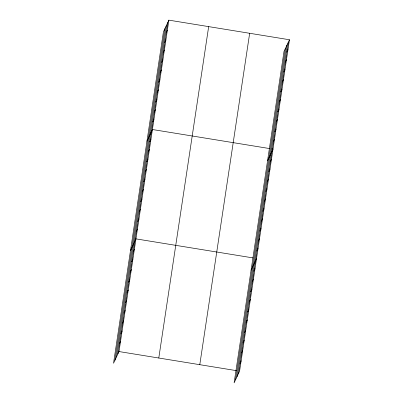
<?xml version="1.0" encoding="UTF-8"?>
<svg xmlns="http://www.w3.org/2000/svg" width="403" height="403" viewBox="0 0 403 403"><rect width="100%" height="100%" fill="white"/><g stroke="black" fill="none" stroke-linecap="round" stroke-linejoin="round"><path stroke-width="0.6" d="M114.971 360.186L164.852 28.784M116.442 357.028L166.323 25.626M117.867 353.965L167.749 22.563M168.877 20.15L163.422 31.842L113.54 363.244L118.996 351.552L168.877 20.15L289.46 39.756L239.578 371.158L234.123 382.85L284.004 51.448L289.46 39.756M158.787 358.02L208.668 26.618M199.787 364.685L249.664 33.283M235.554 379.787L285.435 48.385M237.024 376.634L286.906 45.232M238.45 373.571L288.331 42.169M166.253 32.507L167.381 30.094M164.756 42.451L165.885 40.033M163.26 52.39L164.389 49.977M161.764 62.334L162.888 59.916M160.268 72.273L161.391 69.86M158.772 82.217L159.895 79.804M157.276 92.161L158.399 89.743M155.78 102.1L156.903 99.687M154.284 112.044L155.407 109.626M152.787 121.983L153.911 119.57M146.964 141.206L152.415 129.514L269.486 148.546M149.795 141.871L150.918 139.453M148.294 151.81L149.422 149.397M146.798 161.754L147.926 159.341M145.302 171.698L146.43 169.28M143.806 181.637L144.934 179.224M142.309 191.581L143.438 189.163M140.813 201.52L141.942 199.107M139.317 211.464L140.446 209.051M137.821 221.408L138.949 218.99M136.325 231.347L137.453 228.934M130.501 250.57L135.952 238.873L253.024 257.91M133.287 251.532L134.411 249.119M131.746 261.779L132.869 259.361M130.204 272.02L131.328 269.607M128.663 282.261L129.786 279.848M127.121 292.507L128.245 290.089M125.58 302.749L126.703 300.336M124.038 312.995L125.162 310.577M122.497 323.236L123.62 320.823M120.95 333.477L122.079 331.065M119.409 343.724L120.537 341.311M286.835 52.113L287.964 49.695M285.339 62.052L286.468 59.639M283.843 71.996L284.966 69.578M282.347 81.935L283.47 79.522M280.851 91.879L281.974 89.466M279.355 101.823L280.478 99.405M277.858 111.762L278.982 109.349M276.362 121.706L277.486 119.288M274.866 131.645L275.99 129.232M273.37 141.589L274.493 139.176M267.547 160.812L272.997 149.115L271.829 148.929M270.373 161.472L271.501 159.059M268.877 171.416L270.005 168.998M267.38 181.355L268.509 178.942M265.884 191.299L267.013 188.886M264.388 201.243L265.517 198.825M262.892 211.182L264.02 208.769M261.396 221.126L262.524 218.713M259.9 231.07L261.028 228.652M258.404 241.009L259.532 238.596M256.907 250.953L258.031 248.535M251.084 270.171L256.535 258.479M253.87 271.138L254.993 268.72M252.328 281.38L253.452 278.967M250.787 291.626L251.91 289.208M249.245 301.867L250.369 299.454M247.704 312.108L248.827 309.695M246.162 322.355L247.286 319.937M244.621 332.596L245.744 330.183M243.074 342.842L244.203 340.424M241.533 353.083L242.661 350.67M239.992 363.325L241.12 360.912M118.996 351.552L236.652 370.679"/></g></svg>
